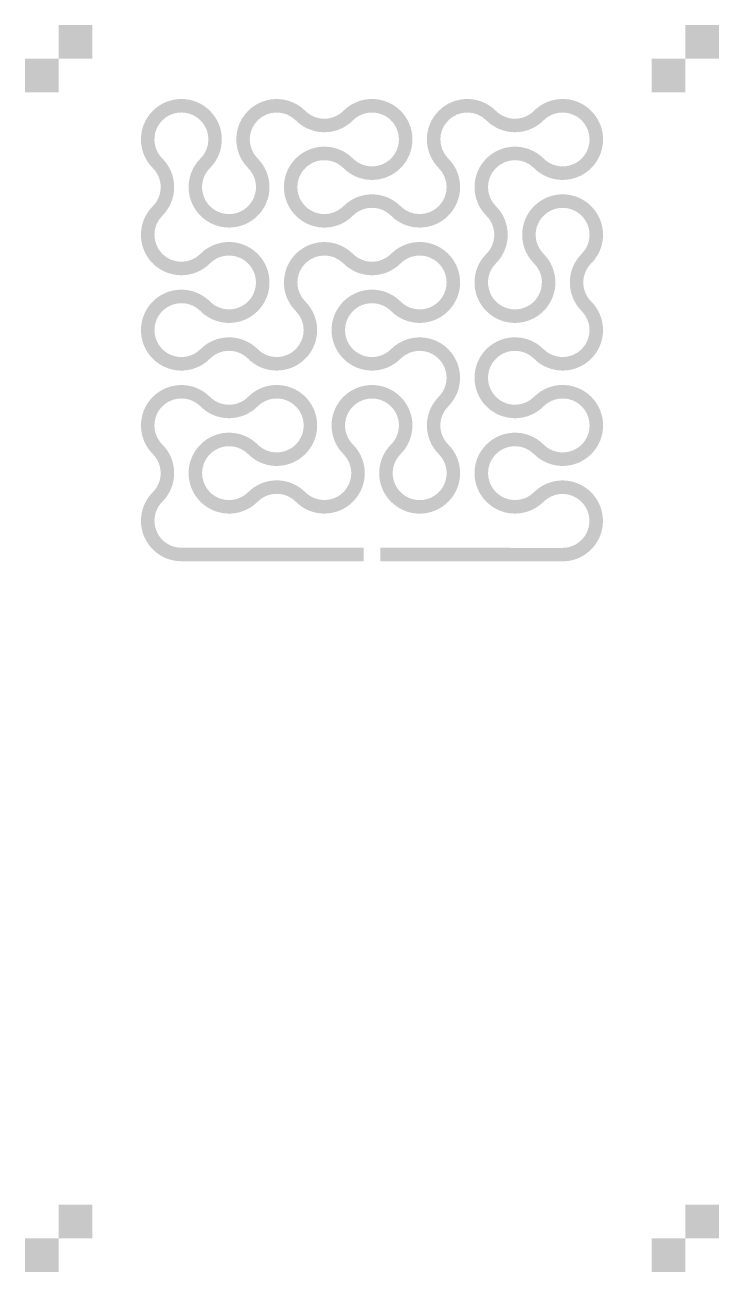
# Model space of a CAD drawing. Header units: millimetres. Extents: x 31.7 to 52.3, y 13.8 to 50.8.
import ezdxf

# ---------------------------------------------------------------- set-up
doc = ezdxf.new("R2010")
doc.units = ezdxf.units.MM
doc.header["$MEASUREMENT"] = 0

msp = doc.modelspace()

# ---------------------------------------------------------------- hatches: boundary and pattern name
h = msp.add_hatch(color=256)
h.dxf.hatch_style = 1
h.paths.add_polyline_path([(41.797, 35.325), (41.297, 35.325), (36.39, 35.325, -0.668179), (35.824, 36.69, 0.414214), (35.824, 38.387, -1), (36.956, 39.519, 0.414214), (38.653, 39.519, -2.414214), (38.653, 38.387, 2.414214), (38.653, 36.69, -0.414214), (39.784, 36.69, 1), (41.481, 38.387, -2.414214), (42.612, 38.387, 2.414214), (44.31, 38.387, -0.414214), (44.31, 39.519, 1), (42.612, 41.216, -2.414214), (42.612, 42.347, 2.414214), (42.612, 44.044, -0.414214), (41.481, 44.044, 1), (39.784, 42.347, -1), (38.653, 41.216, 0.414214), (36.956, 41.216, -2.414214), (36.956, 42.347, 2.414214), (36.956, 44.044, -1), (35.824, 45.176, 0.411124), (35.833, 46.864, -2.468625), (36.947, 46.864, 2.396299), (38.653, 46.873, -1), (39.784, 48.004, 0.414214), (41.481, 48.004, -2.414214), (41.481, 46.873, 2.414214), (41.481, 45.176, -0.414214), (42.612, 45.176, 1), (44.31, 46.873, -1), (45.441, 48.004, 0.414214), (47.138, 48.004, -2.414214), (47.138, 46.873, 1), (45.441, 45.176, -0.414214), (45.441, 44.044, 2.414214), (47.138, 44.044, -2.414214), (48.269, 44.044, 0.414214), (48.269, 42.347, -1), (47.138, 41.216, 2.414214), (47.138, 39.519, -2.414214), (47.138, 38.387, 2.410433), (47.136, 36.688, -1.494811), (47.7, 35.321), (42.797, 35.325), (42.297, 35.325), (42.297, 34.925), (42.797, 34.925), (47.7, 34.921, 1.494811), (46.854, 36.972, -2.410433), (46.855, 38.104, 2.414214), (46.855, 39.802, -2.414214), (46.855, 40.933, 1), (48.552, 42.63, -0.414214), (48.552, 43.761, 2.414214), (46.855, 43.761, -2.414214), (45.724, 43.761, 0.414214), (45.724, 45.458, -1), (46.855, 46.59, 2.414214), (46.855, 48.287, -0.414214), (45.724, 48.287, 1), (44.027, 46.59, -1), (42.895, 45.458, 0.414214), (41.198, 45.458, -2.414214), (41.198, 46.59, 2.414214), (41.198, 48.287, -0.414214), (40.067, 48.287, 1), (38.37, 46.59, -2.441159), (37.247, 46.599, 2.378611), (35.532, 46.599, -0.418801), (35.541, 45.458, 1), (37.238, 43.761, -2.414214), (37.238, 42.63, 2.414214), (37.238, 40.933, -0.414214), (38.37, 40.933, 1), (40.067, 42.63, -1), (41.198, 43.761, 0.414214), (42.895, 43.761, -2.414214), (42.895, 42.63, 2.414214), (42.895, 40.933, -1), (44.027, 39.802, 0.414214), (44.027, 38.104, -2.414214), (42.895, 38.104, 2.414214), (41.198, 38.104, -1), (40.067, 36.973, 0.414214), (38.37, 36.973, -2.414214), (38.37, 38.104, 2.414214), (38.37, 39.802, -0.414214), (37.238, 39.802, 1), (35.541, 38.104, -0.414214), (35.541, 36.973, 0.668179), (36.39, 34.925), (41.297, 34.925), (41.797, 34.925)])
h.paths.add_polyline_path([(32.747, 49.836), (31.747, 49.836), (31.747, 48.836), (32.747, 48.836)])
h.paths.add_polyline_path([(33.747, 50.836), (32.747, 50.836), (32.747, 49.836), (33.747, 49.836)])
h.paths.add_polyline_path([(51.347, 49.836), (50.347, 49.836), (50.347, 48.836), (51.347, 48.836)])
h.paths.add_polyline_path([(52.347, 50.836), (51.347, 50.836), (51.347, 49.836), (52.347, 49.836)])
h.paths.add_polyline_path([(52.347, 15.836), (51.347, 15.836), (51.347, 14.836), (52.347, 14.836)])
h.paths.add_polyline_path([(51.347, 14.836), (50.347, 14.836), (50.347, 13.836), (51.347, 13.836)])
h.paths.add_polyline_path([(33.747, 15.836), (32.747, 15.836), (32.747, 14.836), (33.747, 14.836)])
h.paths.add_polyline_path([(32.747, 14.836), (31.747, 14.836), (31.747, 13.836), (32.747, 13.836)])

doc.saveas('drawing.dxf')
